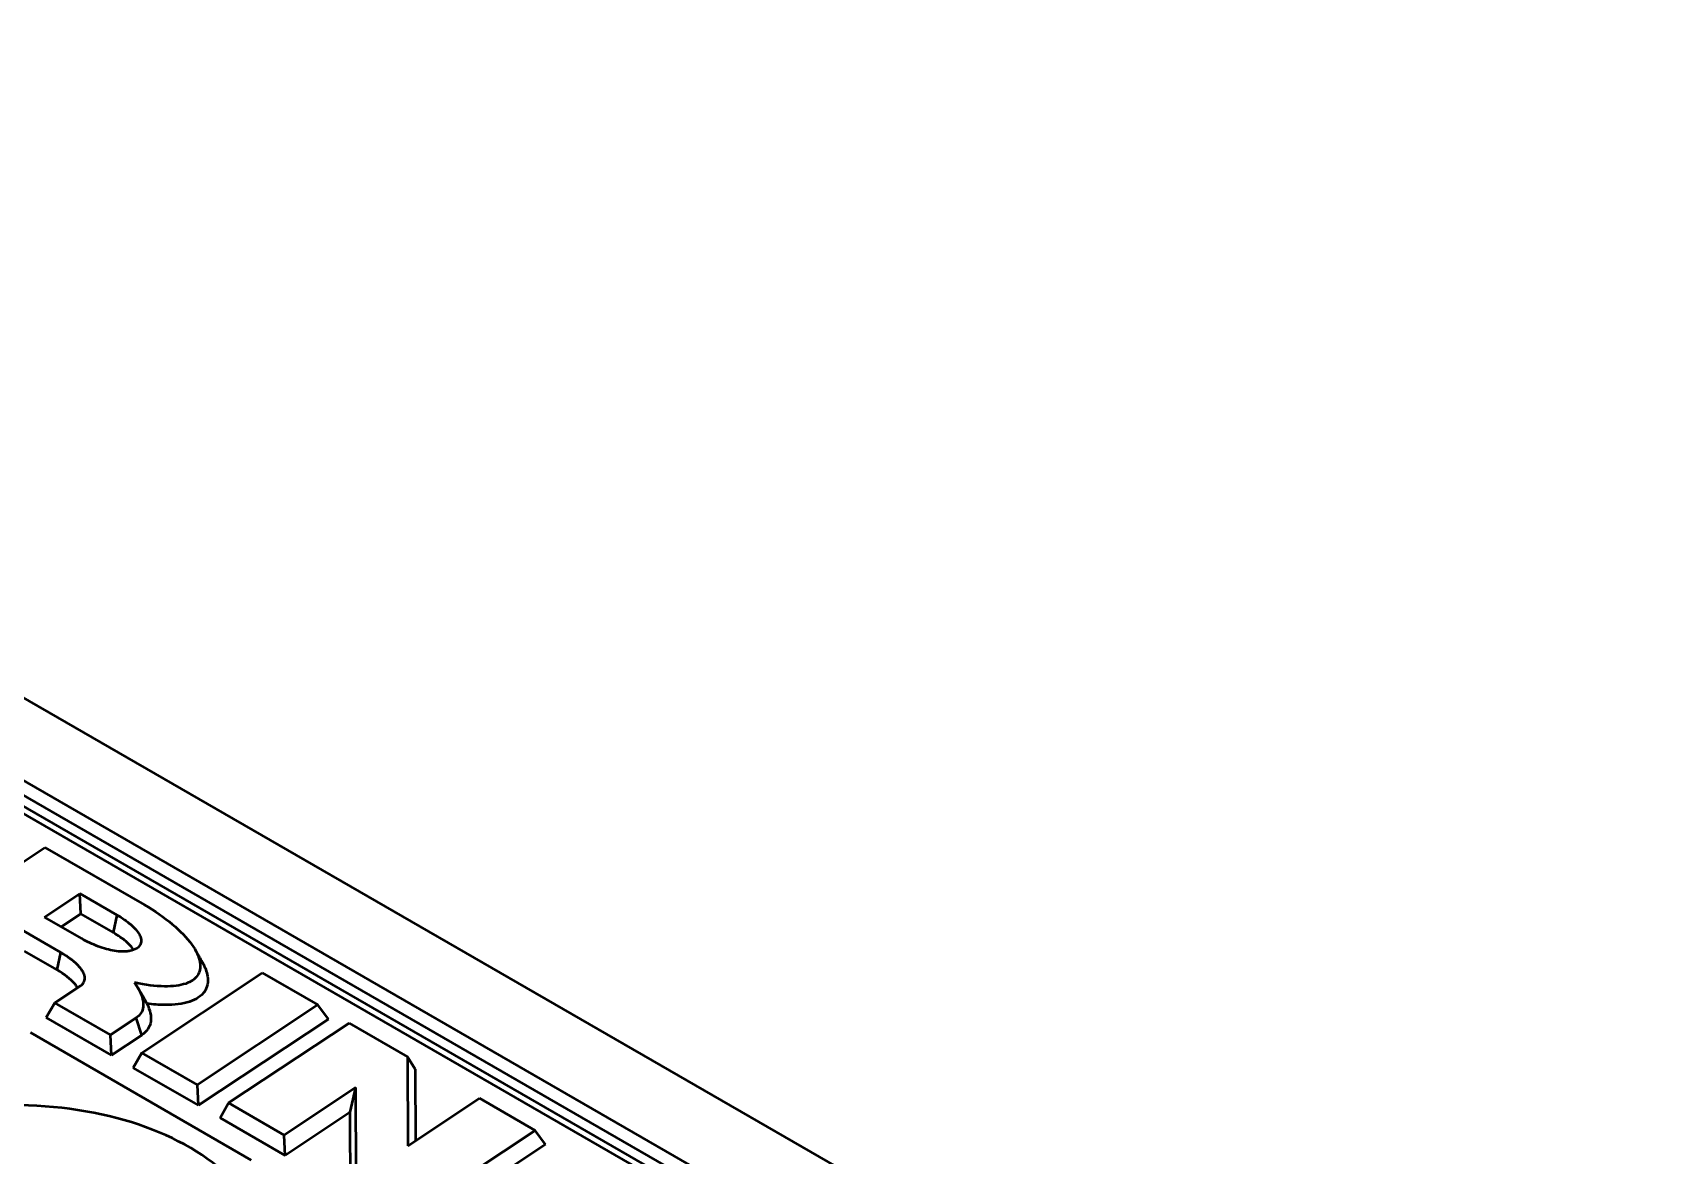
# Model space of a CAD drawing. Header units: millimetres. Extents: x 0 to 2219, y -32 to 1188.
# Drawn here: x 335.39 to 370.53, y 176.59 to 200.98 of the extents above; entities that cross this region are included whole.
import ezdxf

# ---------------------------------------------------------------- set-up
doc = ezdxf.new("R2010")
doc.units = ezdxf.units.MM
doc.header["$LTSCALE"] = 2
doc.layers.add('Sichtbar (ISO)', color=7, linetype='Continuous', lineweight=50)
doc.layers.add('Sichtbar schmal (ISO)', color=7, linetype='Continuous', lineweight=50)

msp = doc.modelspace()

# ---------------------------------------------------------------- linework, layer by layer
at = {"layer": 'Sichtbar (ISO)'}
for p, q in [((391.2896, 154.1523), (249.8683, 235.802)), ((325.0479, 190.0366), (360.0771, 169.8125)), ((333.0489, 181.5463), (335.6641, 183.2829)), ((335.6641, 183.2829), (337.8239, 182.0359)), ((335.6502, 181.7736), (336.4196, 182.2846)), ((336.4411, 181.8435), (336.4196, 182.2846)), ((336.4196, 182.2846), (337.2297, 181.8169)), ((336.4603, 181.306), (335.6502, 181.7736)), ((336.4411, 181.8435), (336.017, 181.5619)), ((337.1482, 181.4352), (336.4411, 181.8435)), ((336.0075, 181.0053), (335.1974, 181.473)), ((335.926, 180.6237), (335.2189, 181.0319)), ((335.8773, 179.9133), (336.4328, 180.2821)), ((337.763, 178.8246), (340.3781, 180.5612)), ((340.3781, 180.5612), (341.5865, 179.8636)), ((335.6929, 179.5911), (335.8773, 179.9133)), ((337.0857, 179.2157), (335.8773, 179.9133)), ((337.1071, 178.7746), (335.6929, 179.5911)), ((337.6411, 179.5845), (337.0857, 179.2157)), ((341.5865, 179.8636), (338.9713, 178.127)), ((341.8132, 179.5589), (338.9927, 177.686)), ((341.8132, 179.5589), (341.5865, 179.8636)), ((340.1418, 176.4973), (335.3469, 179.2657)), ((337.1071, 178.7746), (337.0857, 179.2157)), ((337.7652, 179.2116), (337.1071, 178.7746)), ((339.6486, 177.736), (342.2638, 179.4725)), ((342.2638, 179.4725), (343.5324, 178.7401)), ((337.5785, 178.5025), (337.763, 178.8246)), ((338.9927, 177.686), (337.5785, 178.5025)), ((338.9713, 178.127), (337.763, 178.8246)), ((343.6989, 178.4702), (343.5324, 178.7401)), ((343.5324, 178.7401), (343.5368, 176.8067)), ((343.6989, 178.4702), (343.7024, 176.9167)), ((338.9927, 177.686), (338.9713, 178.127)), ((342.4123, 178.0712), (340.8569, 177.0384)), ((342.2886, 177.5337), (342.4123, 178.0712)), ((342.4167, 176.1378), (342.4123, 178.0712)), ((343.5368, 176.8067), (345.0922, 177.8395)), ((345.0922, 177.8395), (346.3005, 177.1419)), ((339.4642, 177.4138), (339.6486, 177.736)), ((340.8569, 177.0384), (339.6486, 177.736)), ((342.2886, 177.5337), (340.8784, 176.5973)), ((342.2926, 175.7808), (342.2886, 177.5337)), ((340.8784, 176.5973), (339.4642, 177.4138)), ((346.3005, 177.1419), (343.6853, 175.4054)), ((346.5273, 176.8372), (346.3005, 177.1419)), ((340.8784, 176.5973), (340.8569, 177.0384)), ((346.5273, 176.8372), (343.7068, 174.9643))]:
    msp.add_line(p, q, dxfattribs=at)
for points, knots in [([(337.8239, 182.0359), (338.2719, 181.7772), (338.8244, 181.3134), (339.0673, 180.7722), (339.0115, 180.5235), (338.8741, 180.394), (338.6787, 180.2985), (338.2865, 180.2435), (337.8449, 180.2973), (337.6102, 180.349)], [0, 0, 0, 0, 0.28571429, 0.42857143, 0.57142857, 0.64285714, 0.71428571, 0.85714286, 1, 1, 1, 1]), ([(337.2297, 181.8169), (337.3416, 181.7522), (337.545, 181.6095), (337.7054, 181.4271), (337.7568, 181.2891), (337.7504, 181.1871), (337.6672, 181.0867), (337.5369, 181.0378), (337.4292, 181.0231), (337.3188, 181.0198), (337.1213, 181.0397), (336.8165, 181.1255), (336.5722, 181.2413), (336.4603, 181.306)], [0, 0, 0, 0, 0.1428571, 0.2857143, 0.3571429, 0.4285714, 0.5, 0.5714286, 0.6071429, 0.6428571, 0.7142857, 0.8571429, 1, 1, 1, 1]), ([(337.5871, 181.0591), (337.5531, 181.1155), (337.439, 181.2443), (337.254, 181.3742), (337.1482, 181.4352)], [0.72497337, 0.72497337, 0.72497337, 0.72497337, 0.85714286, 1, 1, 1, 1]), ([(336.4328, 180.2821), (336.4731, 180.3089), (336.5275, 180.3754), (336.5361, 180.5114), (336.415, 180.7219), (336.1754, 180.9083), (336.0075, 181.0053)], [0, 0, 0, 0, 0.1428571, 0.2857143, 0.5714286, 1, 1, 1, 1]), ([(336.3692, 180.2399), (336.3531, 180.2681), (336.2629, 180.393), (336.0846, 180.532), (335.926, 180.6237)], [0.43793459, 0.43793459, 0.43793459, 0.43793459, 0.57142857, 1, 1, 1, 1]), ([(339.0807, 180.7849), (339.1392, 180.6823), (339.2289, 180.4445), (339.1778, 180.1893), (339.0016, 180.0203), (338.7456, 179.8972), (338.3648, 179.8475), (338.0113, 179.8762), (337.8752, 179.8954)], [0.3478877, 0.3478877, 0.3478877, 0.3478877, 0.45573608, 0.60764811, 0.68360412, 0.75956014, 0.91147217, 1, 1, 1, 1]), ([(337.6102, 180.349), (337.7534, 180.147), (337.8561, 179.8232), (337.7257, 179.6407), (337.6411, 179.5845)], [0, 0, 0, 0, 0.57142857, 1, 1, 1, 1]), ([(337.8752, 179.8954), (337.9464, 179.7534), (338.0064, 179.4819), (337.8773, 179.2861), (337.7652, 179.2116)], [0.00003264, 0.00003264, 0.00003264, 0.00003264, 0.48532294, 1, 1, 1, 1])]:
    msp.add_open_spline(points, degree=3, knots=knots, dxfattribs=at)
for points in [[(338.9218, 181.064), (338.9753, 180.97), (339.0277, 180.8779), (339.0807, 180.7849)], [(337.6847, 180.2324), (337.717, 180.1756), (337.7511, 180.116), (337.7859, 180.0552)], [(337.8752, 179.8954), (337.8445, 179.9517), (337.8154, 180.0037), (337.786, 180.0552)]]:
    msp.add_open_spline(points, degree=3, dxfattribs=at)
at = {"layer": 'Sichtbar schmal (ISO)'}
for p, q in [((389.734, 153.2542), (248.3126, 234.9038)), ((323.7646, 191.015), (359.088, 170.621)), ((324.9903, 189.9092), (359.9273, 169.7384)), ((337.1482, 181.4352), (337.2297, 181.8169)), ((335.926, 180.6237), (336.0075, 181.0053)), ((337.7652, 179.2116), (337.6411, 179.5845))]:
    msp.add_line(p, q, dxfattribs=at)
msp.add_ellipse((334.987, 174.5745), major_axis=(-5.3909, 0), ratio=0.5773503, start_param=3.6831865, end_param=4.7548855, dxfattribs=at)

doc.saveas('drawing.dxf')
